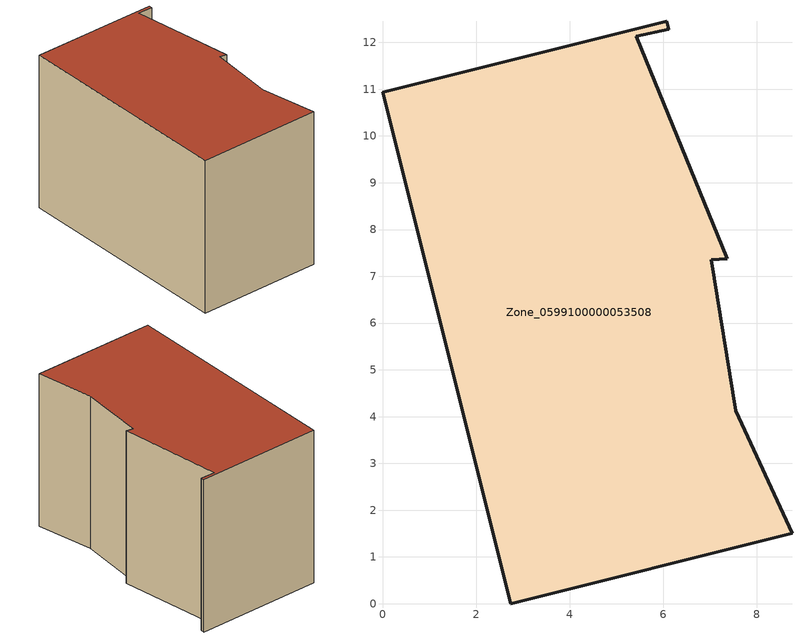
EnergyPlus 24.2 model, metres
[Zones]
Zone_0599100000053508
 floor ground (C_G): 5.42,12.13 7.37,7.38 7.03,7.36 7.55,4.13 8.76,1.51 2.74,0 0,10.93 6.08,12.45 6.12,12.29 z0
 wall outside (C_F): 6.12,12.29 6.08,12.45 0,10.93 2.74,0 8.76,1.51 7.55,4.13 7.03,7.36 7.37,7.38 5.42,12.13 6.12,12.29 z0:7.87
 roof outside (C_R): 7.37,7.38 5.42,12.13 6.12,12.29 6.08,12.45 0,10.93 2.74,0 8.76,1.51 7.55,4.13 7.03,7.36 z7.87
[BUILDING]
Pand.0599100000053508: North Axis=0; Terrain=City; Loads Convergence Tolerance Value=0.04; Temperature Convergence Tolerance Value=0.4; Solar Distribution=FullExterior; Maximum Number of Warmup Days=25; Minimum Number of Warmup Days=1
[Site:Location]
Rotterdam.The.Hague.AP_ZH_NLD Design_Conditions: Latitude=51.96; Longitude=4.45; Time Zone=1; Elevation=-4.5
[SITE:GROUNDTEMPERATURE:BUILDINGSURFACE]
18, 18, 18, 18, 18, 18, 18, 18, 18, 18, 18, 18
[MATERIAL] Thermal Absorptance=0.9; Solar Absorptance=0.7; Visible Absorptance=0.7
Name | Roughness | Thickness | Conductivity | Density | Specific Heat
G.TC.1965-1974 | MediumSmooth | 0.15 | 0.882353 | 540 | 1210
F.TC.1965-1974 | Rough | 0.3 | 0.697674 | 1920 | 840
R.TC.1965-1974 | MediumRough | 0.2 | 0.232558 | 1500 | 1000
[CONSTRUCTION]
C_G: G.TC.1965-1974
C_F: F.TC.1965-1974
C_R: R.TC.1965-1974
[ZONE]
Zone_0599100000053508: Type=1; Multiplier=1; Ceiling Height=Autocalculate; Volume=Autocalculate; Floor Area=autocalculate; Part of Total Floor Area=Yes
[ZONEINFILTRATION:DESIGNFLOWRATE]
Infil_Zone_0599100000053508: Zone or ZoneList or Space or SpaceList=Zone_0599100000053508; Schedule=AlwaysOn; Design Flow Rate Calculation Method=Flow/Area; Flow Rate per Floor Area=0.003; Constant Term Coefficient=1; Temperature Term Coefficient=0; Velocity Term Coefficient=0; Velocity Squared Term Coefficient=0
[HVACTEMPLATE:ZONE:IDEALLOADSAIRSYSTEM]
Zone_0599100000053508: Maximum Heating Supply Air Temperature=50; Minimum Cooling Supply Air Temperature=13; Maximum Heating Supply Air Humidity Ratio=0.0156; Minimum Cooling Supply Air Humidity Ratio=0.0077; Heating Limit=NoLimit; Cooling Limit=NoLimit; Dehumidification Control Type=ConstantSensibleHeatRatio; Cooling Sensible Heat Ratio=0.7; Dehumidification Setpoint=60; Humidification Control Type=None; Humidification Setpoint=30; Outdoor Air Method=None; Outdoor Air Flow Rate per Person=0.00944; Outdoor Air Flow Rate per Zone Floor Area=0; Outdoor Air Flow Rate per Zone=0; Demand Controlled Ventilation Type=None; Outdoor Air Economizer Type=NoEconomizer; Heat Recovery Type=None; Sensible Heat Recovery Effectiveness=0.7; Latent Heat Recovery Effectiveness=0.65
[ZONECONTROL:THERMOSTAT]
ThermostatControl_Zone_0599100000053508: Zone or ZoneList=Zone_0599100000053508; Control Type Schedule=DualSetpointControlType; Control 1=Thermostat_Zone_0599100000053508; Temperature Difference Between Cutout And Setpoint=0
[THERMOSTATSETPOINT:DUALSETPOINT]
Thermostat_Zone_0599100000053508: Heating Setpoint Temperature Schedule=HeatingSetpoint_Zone_0599100000053508; Cooling Setpoint Temperature Schedule=CoolingSetpoint_Zone_0599100000053508
[SCHEDULE:COMPACT]
HeatingSetpoint_Zone_0599100000053508: Through: 12/31, For: AllDays, Until: 24:00, 21
CoolingSetpoint_Zone_0599100000053508: Through: 12/31, For: AllDays, Until: 24:00, 24
DualSetpointControlType: Through: 12/31, For: AllDays, Until: 24:00, 4
AlwaysOn: Through: 12/31, For: AllDays, Until: 24:00, 1
